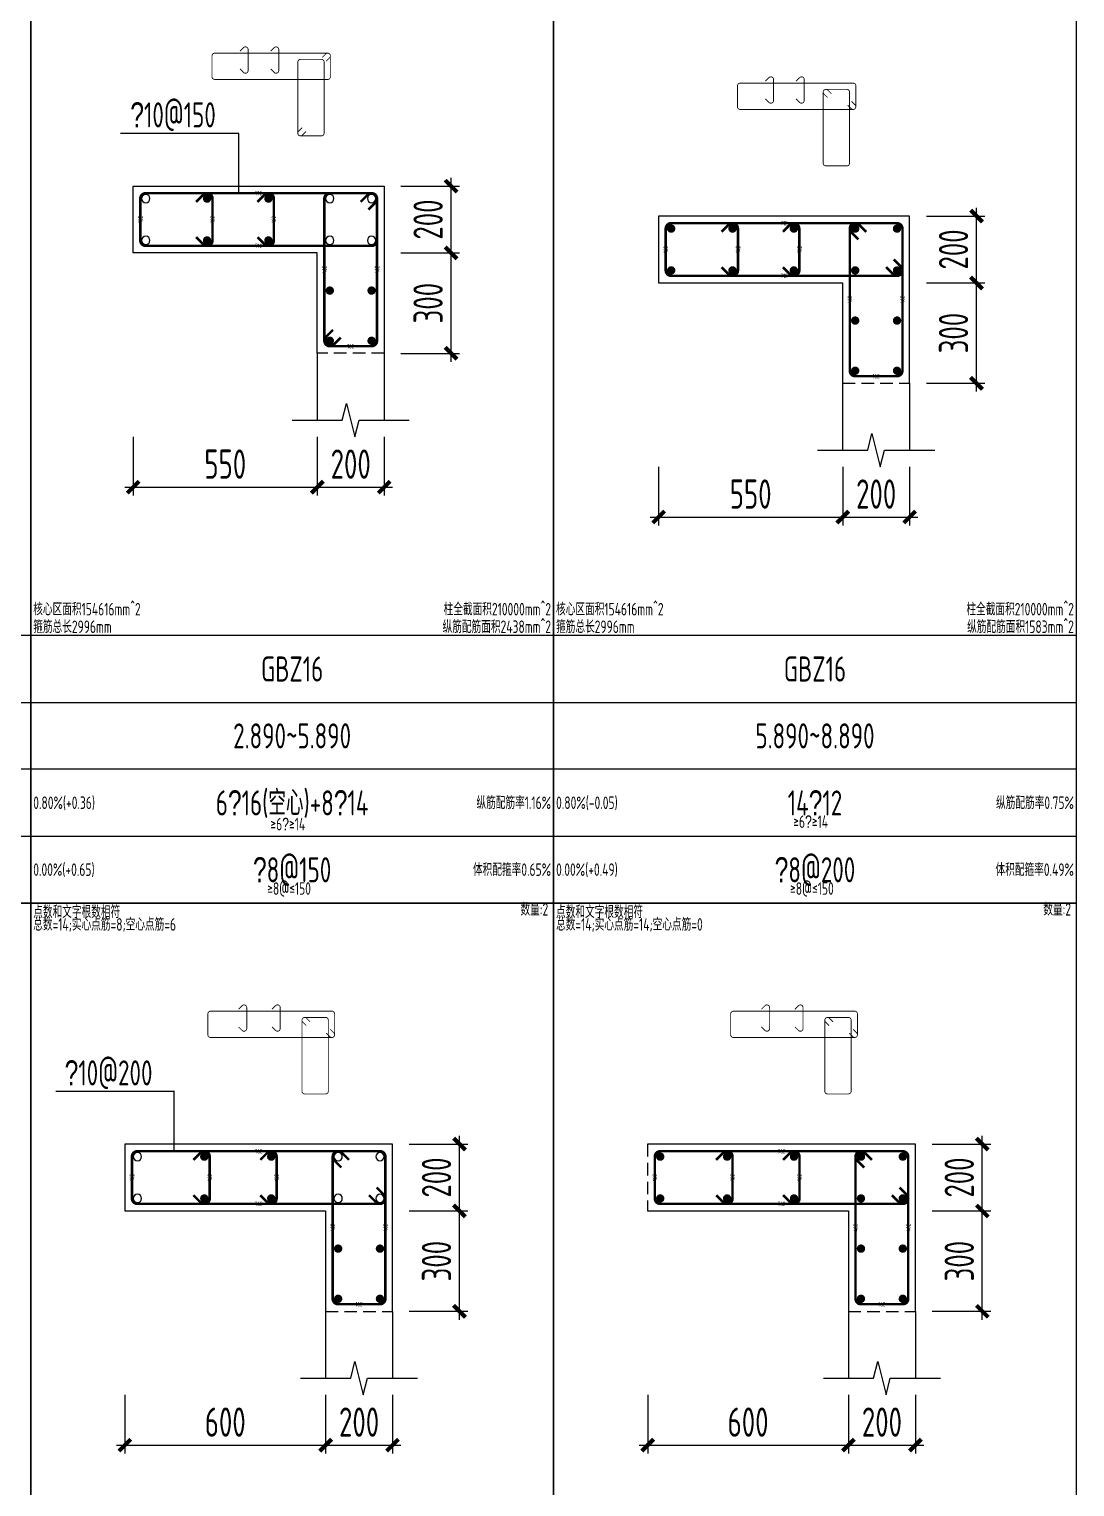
# Model space of a CAD drawing. Extents: x 154268 to 5133249, y -1832900 to 601179.
# Drawn here: x 540909 to 553409, y 505810 to 523243 of the extents above; entities that cross this region are included whole.
import ezdxf
from ezdxf.enums import TextEntityAlignment as Align

# ---------------------------------------------------------------- set-up
doc = ezdxf.new("R2010")
doc.units = 0
doc.header["$LTSCALE"] = 1000
doc.linetypes.add('DASHED', pattern=[0.75, 0.5, -0.25])
for name, color, linetype in [('TAB', 7, 'Continuous'), ('TAB_TEXT', 7, 'Continuous'), ('THIN', 7, 'Continuous'), ('WALL_DE', 7, 'Continuous'), ('WCOL_DE', 7, 'Continuous'), ('WCOL_DE_DIM', 3, 'Continuous'), ('WCOL_DE_REIND', 1, 'Continuous'), ('WCOL_DE_REINL', 1, 'Continuous'), ('墙单独标注', 1, 'Continuous')]:
    doc.layers.add(name, color=color, linetype=linetype)
for name, color, linetype, plot in [('墙柱归并数量', 8, 'Continuous', False), ('墙柱箍筋长度', 3, 'Continuous', False), ('墙柱配筋校核数据', 34, 'Continuous', False)]:
    doc.layers.add(name, color=color, linetype=linetype, plot=plot)
doc.styles.add('TSSD_Dimension', font='tssdeng.shx', dxfattribs={"width": 0.7, "bigfont": 'Hztxt.shx'})
doc.styles.add('TSSD_Label', font='tssdeng.shx', dxfattribs={"width": 0.7, "bigfont": 'hztxt.shx'})
doc.styles.add('tssd_rein', font='tssdeng.shx', dxfattribs={"width": 0.7, "bigfont": 'hztxt.shx'})
doc.dimstyles.new('TSSD_25_100_WCOLU_DIM', dxfattribs={"dimtxt": 350, "dimasz": 100, "dimexe": 100, "dimexo": 200, "dimgap": 100, "dimtad": 1, "dimdec": 0, "dimlfac": 0.25, "dimzin": 0, "dimdsep": 46, "dimtxsty": 'TSSD_Dimension', "dimblk": 'ARCHTICK', "dimcen": 0, "dimdle": 100, "dimclrt": 7, "dimadec": 0, "dimazin": 0, "dimtfac": 1, "dimtdec": 0, "dimtix": 1, "dimtmove": 2, "dimatfit": 3, "dimfxl": 1, "dimtolj": 1, "dimtzin": 0, "dimarcsym": 0})

# ---------------------------------------------------------------- blocks, each defined once
blk = doc.blocks.new('_ArchTick')
at = {"color": 0, "linetype": 'ByBlock', "const_width": 0.5}
blk.add_lwpolyline([(-0.71, -0.71), (0.71, 0.71)], dxfattribs=at)
blk = doc.blocks.new('*D3347')
at = {"layer": 'Defpoints', "color": 0, "transparency": 16777216}
for p in [(545153, 520566), (545953, 520566), (545153, 519366)]:
    blk.add_point(p, dxfattribs=at)
at = {"layer": 'WCOL_DE_DIM', "color": 0, "lineweight": -2, "transparency": 16777216}
for p, q in [((545353, 520566), (546053, 520566)), ((545953, 519266), (545953, 520666)), ((545353, 519366), (546053, 519366))]:
    blk.add_line(p, q, dxfattribs=at)
at = {"layer": 'WCOL_DE_DIM', "color": 0, "lineweight": -2, "transparency": 16777216, "xscale": 100, "yscale": 100, "zscale": 100}
for p, rotation in [((545953, 520566), 90), ((545953, 519366), 270)]:
    blk.add_blockref('_ArchTick', p, dxfattribs=dict(at, rotation=rotation))
at = {"layer": 'WCOL_DE_DIM', "color": 7, "transparency": 16777216, "insert": (545678, 519966), "char_height": 350, "attachment_point": 5, "rotation": 90, "style": 'TSSD_Dimension'}
blk.add_mtext('\\A1;300', dxfattribs=at)
blk = doc.blocks.new('*D3348')
at = {"layer": 'Defpoints', "color": 0, "transparency": 16777216}
for p in [(545153, 521366), (545953, 521366), (545153, 520566)]:
    blk.add_point(p, dxfattribs=at)
at = {"layer": 'WCOL_DE_DIM', "color": 0, "lineweight": -2, "transparency": 16777216}
for p, q in [((545953, 520466), (545953, 521466)), ((545353, 521366), (546053, 521366)), ((545353, 520566), (546053, 520566))]:
    blk.add_line(p, q, dxfattribs=at)
at = {"layer": 'WCOL_DE_DIM', "color": 0, "lineweight": -2, "transparency": 16777216, "xscale": 100, "yscale": 100, "zscale": 100}
for p, rotation in [((545953, 521366), 90), ((545953, 520566), 270)]:
    blk.add_blockref('_ArchTick', p, dxfattribs=dict(at, rotation=rotation))
at = {"layer": 'WCOL_DE_DIM', "color": 7, "transparency": 16777216, "insert": (545678, 520966), "char_height": 350, "attachment_point": 5, "rotation": 90, "style": 'TSSD_Dimension'}
blk.add_mtext('\\A1;200', dxfattribs=at)
blk = doc.blocks.new('*D3349')
at = {"layer": 'Defpoints', "color": 0, "transparency": 16777216}
for p in [(542153, 518566), (544353, 518566), (544353, 517766)]:
    blk.add_point(p, dxfattribs=at)
at = {"layer": 'WCOL_DE_DIM', "color": 0, "lineweight": -2, "transparency": 16777216}
for p, q in [((542153, 518366), (542153, 517666)), ((544353, 518366), (544353, 517666)), ((542053, 517766), (544453, 517766))]:
    blk.add_line(p, q, dxfattribs=at)
at = {"layer": 'WCOL_DE_DIM', "color": 0, "lineweight": -2, "transparency": 16777216, "xscale": 100, "yscale": 100, "zscale": 100, "rotation": 180}
blk.add_blockref('_ArchTick', (542153, 517766), dxfattribs=at)
at = {"layer": 'WCOL_DE_DIM', "color": 0, "lineweight": -2, "transparency": 16777216, "xscale": 100, "yscale": 100, "zscale": 100}
blk.add_blockref('_ArchTick', (544353, 517766), dxfattribs=at)
at = {"layer": 'WCOL_DE_DIM', "color": 7, "transparency": 16777216, "insert": (543253, 518041), "char_height": 350, "attachment_point": 5, "style": 'TSSD_Dimension'}
blk.add_mtext('\\A1;550', dxfattribs=at)
blk = doc.blocks.new('*D3350')
at = {"layer": 'Defpoints', "color": 0, "transparency": 16777216}
for p in [(544353, 518566), (545153, 518566), (545153, 517766)]:
    blk.add_point(p, dxfattribs=at)
at = {"layer": 'WCOL_DE_DIM', "color": 0, "lineweight": -2, "transparency": 16777216}
for p, q in [((544353, 518366), (544353, 517666)), ((545153, 518366), (545153, 517666)), ((544253, 517766), (545253, 517766))]:
    blk.add_line(p, q, dxfattribs=at)
at = {"layer": 'WCOL_DE_DIM', "color": 0, "lineweight": -2, "transparency": 16777216, "xscale": 100, "yscale": 100, "zscale": 100, "rotation": 180}
blk.add_blockref('_ArchTick', (544353, 517766), dxfattribs=at)
at = {"layer": 'WCOL_DE_DIM', "color": 0, "lineweight": -2, "transparency": 16777216, "xscale": 100, "yscale": 100, "zscale": 100}
blk.add_blockref('_ArchTick', (545153, 517766), dxfattribs=at)
at = {"layer": 'WCOL_DE_DIM', "color": 7, "transparency": 16777216, "insert": (544753, 518041), "char_height": 350, "attachment_point": 5, "style": 'TSSD_Dimension'}
blk.add_mtext('\\A1;200', dxfattribs=at)
blk = doc.blocks.new('*D3471')
at = {"layer": 'Defpoints', "color": 0, "transparency": 16777216}
for p in [(545253, 509109), (546053, 509109), (545253, 507909)]:
    blk.add_point(p, dxfattribs=at)
at = {"layer": 'WCOL_DE_DIM', "color": 0, "lineweight": -2, "transparency": 16777216}
for p, q in [((545453, 509109), (546153, 509109)), ((546053, 507809), (546053, 509209)), ((545453, 507909), (546153, 507909))]:
    blk.add_line(p, q, dxfattribs=at)
at = {"layer": 'WCOL_DE_DIM', "color": 0, "lineweight": -2, "transparency": 16777216, "xscale": 100, "yscale": 100, "zscale": 100}
for p, rotation in [((546053, 509109), 90), ((546053, 507909), 270)]:
    blk.add_blockref('_ArchTick', p, dxfattribs=dict(at, rotation=rotation))
at = {"layer": 'WCOL_DE_DIM', "color": 7, "transparency": 16777216, "insert": (545778, 508509), "char_height": 350, "attachment_point": 5, "rotation": 90, "style": 'TSSD_Dimension'}
blk.add_mtext('\\A1;300', dxfattribs=at)
blk = doc.blocks.new('*D3472')
at = {"layer": 'Defpoints', "color": 0, "transparency": 16777216}
for p in [(545253, 509909), (546053, 509909), (545253, 509109)]:
    blk.add_point(p, dxfattribs=at)
at = {"layer": 'WCOL_DE_DIM', "color": 0, "lineweight": -2, "transparency": 16777216}
for p, q in [((546053, 509009), (546053, 510009)), ((545453, 509909), (546153, 509909)), ((545453, 509109), (546153, 509109))]:
    blk.add_line(p, q, dxfattribs=at)
at = {"layer": 'WCOL_DE_DIM', "color": 0, "lineweight": -2, "transparency": 16777216, "xscale": 100, "yscale": 100, "zscale": 100}
for p, rotation in [((546053, 509909), 90), ((546053, 509109), 270)]:
    blk.add_blockref('_ArchTick', p, dxfattribs=dict(at, rotation=rotation))
at = {"layer": 'WCOL_DE_DIM', "color": 7, "transparency": 16777216, "insert": (545778, 509509), "char_height": 350, "attachment_point": 5, "rotation": 90, "style": 'TSSD_Dimension'}
blk.add_mtext('\\A1;200', dxfattribs=at)
blk = doc.blocks.new('*D3473')
at = {"layer": 'Defpoints', "color": 0, "transparency": 16777216}
for p in [(542053, 507109), (544453, 507109), (544453, 506309)]:
    blk.add_point(p, dxfattribs=at)
at = {"layer": 'WCOL_DE_DIM', "color": 0, "lineweight": -2, "transparency": 16777216}
for p, q in [((542053, 506909), (542053, 506209)), ((544453, 506909), (544453, 506209)), ((541953, 506309), (544553, 506309))]:
    blk.add_line(p, q, dxfattribs=at)
at = {"layer": 'WCOL_DE_DIM', "color": 0, "lineweight": -2, "transparency": 16777216, "xscale": 100, "yscale": 100, "zscale": 100, "rotation": 180}
blk.add_blockref('_ArchTick', (542053, 506309), dxfattribs=at)
at = {"layer": 'WCOL_DE_DIM', "color": 0, "lineweight": -2, "transparency": 16777216, "xscale": 100, "yscale": 100, "zscale": 100}
blk.add_blockref('_ArchTick', (544453, 506309), dxfattribs=at)
at = {"layer": 'WCOL_DE_DIM', "color": 7, "transparency": 16777216, "insert": (543253, 506584), "char_height": 350, "attachment_point": 5, "style": 'TSSD_Dimension'}
blk.add_mtext('\\A1;600', dxfattribs=at)
blk = doc.blocks.new('*D3474')
at = {"layer": 'Defpoints', "color": 0, "transparency": 16777216}
for p in [(544453, 507109), (545253, 507109), (545253, 506309)]:
    blk.add_point(p, dxfattribs=at)
at = {"layer": 'WCOL_DE_DIM', "color": 0, "lineweight": -2, "transparency": 16777216}
for p, q in [((544453, 506909), (544453, 506209)), ((545253, 506909), (545253, 506209)), ((544353, 506309), (545353, 506309))]:
    blk.add_line(p, q, dxfattribs=at)
at = {"layer": 'WCOL_DE_DIM', "color": 0, "lineweight": -2, "transparency": 16777216, "xscale": 100, "yscale": 100, "zscale": 100, "rotation": 180}
blk.add_blockref('_ArchTick', (544453, 506309), dxfattribs=at)
at = {"layer": 'WCOL_DE_DIM', "color": 0, "lineweight": -2, "transparency": 16777216, "xscale": 100, "yscale": 100, "zscale": 100}
blk.add_blockref('_ArchTick', (545253, 506309), dxfattribs=at)
at = {"layer": 'WCOL_DE_DIM', "color": 7, "transparency": 16777216, "insert": (544853, 506584), "char_height": 350, "attachment_point": 5, "style": 'TSSD_Dimension'}
blk.add_mtext('\\A1;200', dxfattribs=at)
blk = doc.blocks.new('*D3496')
at = {"layer": 'Defpoints', "color": 0, "transparency": 16777216}
for p in [(551434, 520208), (552234, 520208), (551434, 519008)]:
    blk.add_point(p, dxfattribs=at)
at = {"layer": 'WCOL_DE_DIM', "color": 0, "lineweight": -2, "transparency": 16777216}
for p, q in [((552234, 518908), (552234, 520308)), ((551634, 520208), (552334, 520208)), ((551634, 519008), (552334, 519008))]:
    blk.add_line(p, q, dxfattribs=at)
at = {"layer": 'WCOL_DE_DIM', "color": 0, "lineweight": -2, "transparency": 16777216, "xscale": 100, "yscale": 100, "zscale": 100}
for p, rotation in [((552234, 520208), 90), ((552234, 519008), 270)]:
    blk.add_blockref('_ArchTick', p, dxfattribs=dict(at, rotation=rotation))
at = {"layer": 'WCOL_DE_DIM', "color": 7, "transparency": 16777216, "insert": (551959, 519608), "char_height": 350, "attachment_point": 5, "rotation": 90, "style": 'TSSD_Dimension'}
blk.add_mtext('\\A1;300', dxfattribs=at)
blk = doc.blocks.new('*D3497')
at = {"layer": 'Defpoints', "color": 0, "transparency": 16777216}
for p in [(551434, 521008), (552234, 521008), (551434, 520208)]:
    blk.add_point(p, dxfattribs=at)
at = {"layer": 'WCOL_DE_DIM', "color": 0, "lineweight": -2, "transparency": 16777216}
for p, q in [((552234, 520108), (552234, 521108)), ((551634, 521008), (552334, 521008)), ((551634, 520208), (552334, 520208))]:
    blk.add_line(p, q, dxfattribs=at)
at = {"layer": 'WCOL_DE_DIM', "color": 0, "lineweight": -2, "transparency": 16777216, "xscale": 100, "yscale": 100, "zscale": 100}
for p, rotation in [((552234, 521008), 90), ((552234, 520208), 270)]:
    blk.add_blockref('_ArchTick', p, dxfattribs=dict(at, rotation=rotation))
at = {"layer": 'WCOL_DE_DIM', "color": 7, "transparency": 16777216, "insert": (551959, 520608), "char_height": 350, "attachment_point": 5, "rotation": 90, "style": 'TSSD_Dimension'}
blk.add_mtext('\\A1;200', dxfattribs=at)
blk = doc.blocks.new('*D3498')
at = {"layer": 'Defpoints', "color": 0, "transparency": 16777216}
for p in [(548434, 518208), (550634, 518208), (550634, 517408)]:
    blk.add_point(p, dxfattribs=at)
at = {"layer": 'WCOL_DE_DIM', "color": 0, "lineweight": -2, "transparency": 16777216}
for p, q in [((548434, 518008), (548434, 517308)), ((550634, 518008), (550634, 517308)), ((548334, 517408), (550734, 517408))]:
    blk.add_line(p, q, dxfattribs=at)
at = {"layer": 'WCOL_DE_DIM', "color": 0, "lineweight": -2, "transparency": 16777216, "xscale": 100, "yscale": 100, "zscale": 100, "rotation": 180}
blk.add_blockref('_ArchTick', (548434, 517408), dxfattribs=at)
at = {"layer": 'WCOL_DE_DIM', "color": 0, "lineweight": -2, "transparency": 16777216, "xscale": 100, "yscale": 100, "zscale": 100}
blk.add_blockref('_ArchTick', (550634, 517408), dxfattribs=at)
at = {"layer": 'WCOL_DE_DIM', "color": 7, "transparency": 16777216, "insert": (549534, 517683), "char_height": 350, "attachment_point": 5, "style": 'TSSD_Dimension'}
blk.add_mtext('\\A1;550', dxfattribs=at)
blk = doc.blocks.new('*D3499')
at = {"layer": 'Defpoints', "color": 0, "transparency": 16777216}
for p in [(550634, 518208), (551434, 518208), (551434, 517408)]:
    blk.add_point(p, dxfattribs=at)
at = {"layer": 'WCOL_DE_DIM', "color": 0, "lineweight": -2, "transparency": 16777216}
for p, q in [((550634, 518008), (550634, 517308)), ((551434, 518008), (551434, 517308)), ((550534, 517408), (551534, 517408))]:
    blk.add_line(p, q, dxfattribs=at)
at = {"layer": 'WCOL_DE_DIM', "color": 0, "lineweight": -2, "transparency": 16777216, "xscale": 100, "yscale": 100, "zscale": 100, "rotation": 180}
blk.add_blockref('_ArchTick', (550634, 517408), dxfattribs=at)
at = {"layer": 'WCOL_DE_DIM', "color": 0, "lineweight": -2, "transparency": 16777216, "xscale": 100, "yscale": 100, "zscale": 100}
blk.add_blockref('_ArchTick', (551434, 517408), dxfattribs=at)
at = {"layer": 'WCOL_DE_DIM', "color": 7, "transparency": 16777216, "insert": (551034, 517683), "char_height": 350, "attachment_point": 5, "style": 'TSSD_Dimension'}
blk.add_mtext('\\A1;200', dxfattribs=at)
blk = doc.blocks.new('*D3559')
at = {"layer": 'Defpoints', "color": 0, "transparency": 16777216}
for p in [(551503, 509109), (552303, 509109), (551503, 507909)]:
    blk.add_point(p, dxfattribs=at)
at = {"layer": 'WCOL_DE_DIM', "color": 0, "lineweight": -2, "transparency": 16777216}
for p, q in [((551703, 509109), (552403, 509109)), ((552303, 507809), (552303, 509209)), ((551703, 507909), (552403, 507909))]:
    blk.add_line(p, q, dxfattribs=at)
at = {"layer": 'WCOL_DE_DIM', "color": 0, "lineweight": -2, "transparency": 16777216, "xscale": 100, "yscale": 100, "zscale": 100}
for p, rotation in [((552303, 509109), 90), ((552303, 507909), 270)]:
    blk.add_blockref('_ArchTick', p, dxfattribs=dict(at, rotation=rotation))
at = {"layer": 'WCOL_DE_DIM', "color": 7, "transparency": 16777216, "insert": (552028, 508509), "char_height": 350, "attachment_point": 5, "rotation": 90, "style": 'TSSD_Dimension'}
blk.add_mtext('\\A1;300', dxfattribs=at)
blk = doc.blocks.new('*D3560')
at = {"layer": 'Defpoints', "color": 0, "transparency": 16777216}
for p in [(551503, 509909), (552303, 509909), (551503, 509109)]:
    blk.add_point(p, dxfattribs=at)
at = {"layer": 'WCOL_DE_DIM', "color": 0, "lineweight": -2, "transparency": 16777216}
for p, q in [((552303, 509009), (552303, 510009)), ((551703, 509909), (552403, 509909)), ((551703, 509109), (552403, 509109))]:
    blk.add_line(p, q, dxfattribs=at)
at = {"layer": 'WCOL_DE_DIM', "color": 0, "lineweight": -2, "transparency": 16777216, "xscale": 100, "yscale": 100, "zscale": 100}
for p, rotation in [((552303, 509909), 90), ((552303, 509109), 270)]:
    blk.add_blockref('_ArchTick', p, dxfattribs=dict(at, rotation=rotation))
at = {"layer": 'WCOL_DE_DIM', "color": 7, "transparency": 16777216, "insert": (552028, 509509), "char_height": 350, "attachment_point": 5, "rotation": 90, "style": 'TSSD_Dimension'}
blk.add_mtext('\\A1;200', dxfattribs=at)
blk = doc.blocks.new('*D3561')
at = {"layer": 'Defpoints', "color": 0, "transparency": 16777216}
for p in [(548303, 507109), (550703, 507109), (550703, 506309)]:
    blk.add_point(p, dxfattribs=at)
at = {"layer": 'WCOL_DE_DIM', "color": 0, "lineweight": -2, "transparency": 16777216}
for p, q in [((548303, 506909), (548303, 506209)), ((550703, 506909), (550703, 506209)), ((548203, 506309), (550803, 506309))]:
    blk.add_line(p, q, dxfattribs=at)
at = {"layer": 'WCOL_DE_DIM', "color": 0, "lineweight": -2, "transparency": 16777216, "xscale": 100, "yscale": 100, "zscale": 100, "rotation": 180}
blk.add_blockref('_ArchTick', (548303, 506309), dxfattribs=at)
at = {"layer": 'WCOL_DE_DIM', "color": 0, "lineweight": -2, "transparency": 16777216, "xscale": 100, "yscale": 100, "zscale": 100}
blk.add_blockref('_ArchTick', (550703, 506309), dxfattribs=at)
at = {"layer": 'WCOL_DE_DIM', "color": 7, "transparency": 16777216, "insert": (549503, 506584), "char_height": 350, "attachment_point": 5, "style": 'TSSD_Dimension'}
blk.add_mtext('\\A1;600', dxfattribs=at)
blk = doc.blocks.new('*D3562')
at = {"layer": 'Defpoints', "color": 0, "transparency": 16777216}
for p in [(550703, 507109), (551503, 507109), (551503, 506309)]:
    blk.add_point(p, dxfattribs=at)
at = {"layer": 'WCOL_DE_DIM', "color": 0, "lineweight": -2, "transparency": 16777216}
for p, q in [((550703, 506909), (550703, 506209)), ((551503, 506909), (551503, 506209)), ((550603, 506309), (551603, 506309))]:
    blk.add_line(p, q, dxfattribs=at)
at = {"layer": 'WCOL_DE_DIM', "color": 0, "lineweight": -2, "transparency": 16777216, "xscale": 100, "yscale": 100, "zscale": 100, "rotation": 180}
blk.add_blockref('_ArchTick', (550703, 506309), dxfattribs=at)
at = {"layer": 'WCOL_DE_DIM', "color": 0, "lineweight": -2, "transparency": 16777216, "xscale": 100, "yscale": 100, "zscale": 100}
blk.add_blockref('_ArchTick', (551503, 506309), dxfattribs=at)
at = {"layer": 'WCOL_DE_DIM', "color": 7, "transparency": 16777216, "insert": (551103, 506584), "char_height": 350, "attachment_point": 5, "style": 'TSSD_Dimension'}
blk.add_mtext('\\A1;200', dxfattribs=at)

msp = doc.modelspace()

# ---------------------------------------------------------------- linework, layer by layer
at = {"layer": 'TAB'}
for points in [[(534677.7, 512791.3), (540927.7, 512791.3), (540927.7, 523791.3), (534677.7, 523791.3), (534677.7, 512791.3), (534677.7, 513591.3), (540927.7, 513591.3), (540927.7, 514391.3), (534677.7, 514391.3), (534677.7, 515191.3), (540927.7, 515191.3), (540927.7, 515991.3), (534677.7, 515991.3)], [(540927.7, 512791.3), (547177.7, 512791.3), (547177.7, 523791.3), (540927.7, 523791.3), (540927.7, 512791.3), (540927.7, 513591.3), (547177.7, 513591.3), (547177.7, 514391.3), (540927.7, 514391.3), (540927.7, 515191.3), (547177.7, 515191.3), (547177.7, 515991.3), (540927.7, 515991.3)], [(547177.7, 512791.3), (553427.7, 512791.3), (553427.7, 523791.3), (547177.7, 523791.3), (547177.7, 512791.3), (547177.7, 513591.3), (553427.7, 513591.3), (553427.7, 514391.3), (547177.7, 514391.3), (547177.7, 515191.3), (553427.7, 515191.3), (553427.7, 515991.3), (547177.7, 515991.3)], [(534677.7, 501791.3), (540927.7, 501791.3), (540927.7, 512791.3), (534677.7, 512791.3), (534677.7, 501791.3), (534677.7, 502591.3), (540927.7, 502591.3), (540927.7, 503391.3), (534677.7, 503391.3), (534677.7, 504191.3), (540927.7, 504191.3), (540927.7, 504991.3), (534677.7, 504991.3)], [(540927.7, 501791.3), (547177.7, 501791.3), (547177.7, 512791.3), (540927.7, 512791.3), (540927.7, 501791.3), (540927.7, 502591.3), (547177.7, 502591.3), (547177.7, 503391.3), (540927.7, 503391.3), (540927.7, 504191.3), (547177.7, 504191.3), (547177.7, 504991.3), (540927.7, 504991.3)], [(547177.7, 501791.3), (553427.7, 501791.3), (553427.7, 512791.3), (547177.7, 512791.3), (547177.7, 501791.3), (547177.7, 502591.3), (553427.7, 502591.3), (553427.7, 503391.3), (547177.7, 503391.3), (547177.7, 504191.3), (553427.7, 504191.3), (553427.7, 504991.3), (547177.7, 504991.3)]]:
    msp.add_lwpolyline(points, dxfattribs=at)
at = {"layer": 'THIN'}
for points in [[(544052.7, 518566.3), (544652.7, 518566.3), (544702.7, 518766.3), (544802.7, 518366.3), (544852.7, 518566.3), (545452.7, 518566.3)], [(550333.6, 518207.7), (550933.6, 518207.7), (550983.6, 518407.7), (551083.6, 518007.7), (551133.6, 518207.7), (551733.6, 518207.7)], [(544152.7, 507108.8), (544752.7, 507108.8), (544802.7, 507308.8), (544902.7, 506908.8), (544952.7, 507108.8), (545552.7, 507108.8)], [(550402.7, 507108.8), (551002.7, 507108.8), (551052.7, 507308.8), (551152.7, 506908.8), (551202.7, 507108.8), (551802.7, 507108.8)]]:
    msp.add_lwpolyline(points, dxfattribs=at)
at = {"layer": 'WALL_DE'}
for p, q in [((542152.7, 521366.3), (545152.7, 521366.3)), ((542152.7, 520566.3), (542152.7, 521366.3)), ((545152.7, 521366.3), (545152.7, 519366.3)), ((551433.6, 521007.7), (548433.6, 521007.7)), ((548433.6, 521007.7), (548433.6, 520207.7)), ((551433.6, 519007.7), (551433.6, 521007.7)), ((544352.7, 520566.3), (542152.7, 520566.3)), ((544352.7, 519366.3), (544352.7, 520566.3)), ((548433.6, 520207.7), (550633.6, 520207.7)), ((550633.6, 520207.7), (550633.6, 519007.7)), ((544352.7, 519366.3), (544352.7, 518566.3)), ((545152.7, 519366.3), (545152.7, 518566.3)), ((550633.6, 519007.7), (550633.6, 518207.7)), ((551433.6, 519007.7), (551433.6, 518207.7)), ((545252.7, 509908.8), (542052.7, 509908.8)), ((542052.7, 509908.8), (542052.7, 509108.8)), ((545252.7, 507908.8), (545252.7, 509908.8)), ((551502.7, 509908.8), (548302.7, 509908.8)), ((551502.7, 507908.8), (551502.7, 509908.8)), ((542052.7, 509108.8), (544452.7, 509108.8)), ((544452.7, 509108.8), (544452.7, 507908.8)), ((548302.7, 509108.8), (550702.7, 509108.8)), ((550702.7, 509108.8), (550702.7, 507908.8)), ((544452.7, 507908.8), (544452.7, 507108.8)), ((545252.7, 507908.8), (545252.7, 507108.8)), ((550702.7, 507908.8), (550702.7, 507108.8)), ((551502.7, 507908.8), (551502.7, 507108.8))]:
    msp.add_line(p, q, dxfattribs=at)
at = {"layer": 'WCOL_DE', "linetype": 'DASHED', "ltscale": 0.3}
for points in [[(542152.7, 521366.3), (545152.7, 521366.3), (545152.7, 519366.3), (544352.7, 519366.3), (544352.7, 520566.3), (542152.7, 520566.3)], [(548433.6, 520207.7), (550633.6, 520207.7), (550633.6, 519007.7), (551433.6, 519007.7), (551433.6, 521007.7), (548433.6, 521007.7)], [(542052.7, 509108.8), (544452.7, 509108.8), (544452.7, 507908.8), (545252.7, 507908.8), (545252.7, 509908.8), (542052.7, 509908.8)], [(548302.7, 509108.8), (550702.7, 509108.8), (550702.7, 507908.8), (551502.7, 507908.8), (551502.7, 509908.8), (548302.7, 509908.8)]]:
    msp.add_lwpolyline(points, close=True, dxfattribs=at)
at = {"layer": 'WCOL_DE_REIND'}
for points in [[(542302.7, 521166.3, 1), (542302.7, 521266.3, 1), (542302.7, 521166.3, 1)], [(544502.7, 521166.3, 1), (544502.7, 521266.3, 1), (544502.7, 521166.3, 1)], [(545002.7, 521166.3, 1), (545002.7, 521266.3, 1), (545002.7, 521166.3, 1)], [(542302.7, 520666.3, 1), (542302.7, 520766.3, 1), (542302.7, 520666.3, 1)], [(544502.7, 520666.3, 1), (544502.7, 520766.3, 1), (544502.7, 520666.3, 1)], [(545002.7, 520666.3, 1), (545002.7, 520766.3, 1), (545002.7, 520666.3, 1)], [(542202.7, 509708.8, 1), (542202.7, 509808.8, 1), (542202.7, 509708.8, 1)], [(544602.7, 509708.8, 1), (544602.7, 509808.8, 1), (544602.7, 509708.8, 1)], [(545102.7, 509708.8, 1), (545102.7, 509808.8, 1), (545102.7, 509708.8, 1)], [(542202.7, 509208.8, 1), (542202.7, 509308.8, 1), (542202.7, 509208.8, 1)], [(544602.7, 509208.8, 1), (544602.7, 509308.8, 1), (544602.7, 509208.8, 1)], [(545102.7, 509208.8, 1), (545102.7, 509308.8, 1), (545102.7, 509208.8, 1)]]:
    msp.add_lwpolyline(points, format="xyb", dxfattribs=at)
at = {"layer": 'WCOL_DE_REIND', "const_width": 50}
for points in [[(543036, 521191.3, 1), (543036, 521241.3, 1), (543036, 521191.3, 1)], [(543769.4, 521191.3, 1), (543769.4, 521241.3, 1), (543769.4, 521191.3, 1)], [(548583.6, 520832.7, 1), (548583.6, 520882.7, 1), (548583.6, 520832.7, 1)], [(549317, 520832.7, 1), (549317, 520882.7, 1), (549317, 520832.7, 1)], [(550050.3, 520832.7, 1), (550050.3, 520882.7, 1), (550050.3, 520832.7, 1)], [(550783.6, 520832.7, 1), (550783.6, 520882.7, 1), (550783.6, 520832.7, 1)], [(551283.6, 520832.7, 1), (551283.6, 520882.7, 1), (551283.6, 520832.7, 1)], [(543036, 520691.3, 1), (543036, 520741.3, 1), (543036, 520691.3, 1)], [(543769.4, 520691.3, 1), (543769.4, 520741.3, 1), (543769.4, 520691.3, 1)], [(548583.6, 520332.7, 1), (548583.6, 520382.7, 1), (548583.6, 520332.7, 1)], [(549317, 520332.7, 1), (549317, 520382.7, 1), (549317, 520332.7, 1)], [(550050.3, 520332.7, 1), (550050.3, 520382.7, 1), (550050.3, 520332.7, 1)], [(550783.6, 520332.7, 1), (550783.6, 520382.7, 1), (550783.6, 520332.7, 1)], [(551283.6, 520332.7, 1), (551283.6, 520382.7, 1), (551283.6, 520332.7, 1)], [(544502.7, 520091.3, 1), (544502.7, 520141.3, 1), (544502.7, 520091.3, 1)], [(545002.7, 520091.3, 1), (545002.7, 520141.3, 1), (545002.7, 520091.3, 1)], [(550783.6, 519732.7, 1), (550783.6, 519782.7, 1), (550783.6, 519732.7, 1)], [(551283.6, 519732.7, 1), (551283.6, 519782.7, 1), (551283.6, 519732.7, 1)], [(544502.7, 519491.3, 1), (544502.7, 519541.3, 1), (544502.7, 519491.3, 1)], [(545002.7, 519491.3, 1), (545002.7, 519541.3, 1), (545002.7, 519491.3, 1)], [(550783.6, 519132.7, 1), (550783.6, 519182.7, 1), (550783.6, 519132.7, 1)], [(551283.6, 519132.7, 1), (551283.6, 519182.7, 1), (551283.6, 519132.7, 1)], [(543002.7, 509733.8, 1), (543002.7, 509783.8, 1), (543002.7, 509733.8, 1)], [(543802.7, 509733.8, 1), (543802.7, 509783.8, 1), (543802.7, 509733.8, 1)], [(548452.7, 509733.8, 1), (548452.7, 509783.8, 1), (548452.7, 509733.8, 1)], [(549252.7, 509733.8, 1), (549252.7, 509783.8, 1), (549252.7, 509733.8, 1)], [(550052.7, 509733.8, 1), (550052.7, 509783.8, 1), (550052.7, 509733.8, 1)], [(550852.7, 509733.8, 1), (550852.7, 509783.8, 1), (550852.7, 509733.8, 1)], [(551352.7, 509733.8, 1), (551352.7, 509783.8, 1), (551352.7, 509733.8, 1)], [(543002.7, 509233.8, 1), (543002.7, 509283.8, 1), (543002.7, 509233.8, 1)], [(543802.7, 509233.8, 1), (543802.7, 509283.8, 1), (543802.7, 509233.8, 1)], [(548452.7, 509233.8, 1), (548452.7, 509283.8, 1), (548452.7, 509233.8, 1)], [(549252.7, 509233.8, 1), (549252.7, 509283.8, 1), (549252.7, 509233.8, 1)], [(550052.7, 509233.8, 1), (550052.7, 509283.8, 1), (550052.7, 509233.8, 1)], [(550852.7, 509233.8, 1), (550852.7, 509283.8, 1), (550852.7, 509233.8, 1)], [(551352.7, 509233.8, 1), (551352.7, 509283.8, 1), (551352.7, 509233.8, 1)], [(544602.7, 508633.8, 1), (544602.7, 508683.8, 1), (544602.7, 508633.8, 1)], [(545102.7, 508633.8, 1), (545102.7, 508683.8, 1), (545102.7, 508633.8, 1)], [(550852.7, 508633.8, 1), (550852.7, 508683.8, 1), (550852.7, 508633.8, 1)], [(551352.7, 508633.8, 1), (551352.7, 508683.8, 1), (551352.7, 508633.8, 1)], [(544602.7, 508033.8, 1), (544602.7, 508083.8, 1), (544602.7, 508033.8, 1)], [(545102.7, 508033.8, 1), (545102.7, 508083.8, 1), (545102.7, 508033.8, 1)], [(550852.7, 508033.8, 1), (550852.7, 508083.8, 1), (550852.7, 508033.8, 1)], [(551352.7, 508033.8, 1), (551352.7, 508083.8, 1), (551352.7, 508033.8, 1)]]:
    msp.add_lwpolyline(points, format="xyb", dxfattribs=at)
at = {"layer": 'WCOL_DE_REINL'}
for points, const_width in [([(543429, 522768.3), (543471.4, 522725.8, 0.6681786), (543526.9, 522748.8), (543526.9, 522998.8, 0.6681786), (543471.4, 523021.8), (543429, 522979.4)], 10), ([(543795.6, 522768.3), (543838.1, 522725.8, 0.6681786), (543893.5, 522748.8), (543893.5, 522998.8, 0.6681786), (543838.1, 523021.8), (543795.6, 522979.4)], 10), ([(544412.3, 522904.4), (544454.7, 522946.8, -0.6681786), (544510.2, 522923.8), (544510.2, 522673.8, -0.4142136), (544477.7, 522641.3), (543127.7, 522641.3, -0.4142136), (543095.2, 522673.8), (543095.2, 522923.8, -0.4142136), (543127.7, 522956.3), (544477.7, 522956.3, -0.6681786), (544500.7, 522900.8), (544458.3, 522858.4)], 10), ([(544218.1, 522018.3), (544175.7, 521975.8, -0.6681786), (544120.2, 521998.8), (544120.2, 522848.8, -0.4142136), (544152.7, 522881.3), (544402.7, 522881.3, -0.4142136), (544435.2, 522848.8), (544435.2, 521998.8, -0.4142136), (544402.7, 521966.3), (544152.7, 521966.3, -0.6681786), (544129.7, 522021.8), (544172.1, 522064.2)], 10), ([(549709.9, 522409.7), (549752.3, 522367.2, 0.6681786), (549807.8, 522390.2), (549807.8, 522640.2, 0.6681786), (549752.3, 522663.2), (549709.9, 522620.8)], 10), ([(550076.6, 522409.7), (550119, 522367.2, 0.6681786), (550174.5, 522390.2), (550174.5, 522640.2, 0.6681786), (550119, 522663.2), (550076.6, 522620.8)], 10), ([(550739.2, 522380.6), (550781.6, 522338.2, -0.6681786), (550758.6, 522282.7), (549408.6, 522282.7, -0.4142136), (549376.1, 522315.2), (549376.1, 522565.2, -0.4142136), (549408.6, 522597.7), (550758.6, 522597.7, -0.4142136), (550791.1, 522565.2), (550791.1, 522315.2, -0.6681786), (550735.7, 522292.2), (550693.2, 522334.7)], 10), ([(550453.1, 522424.8), (550410.7, 522467.2, -0.6681786), (550433.6, 522522.7), (550683.6, 522522.7, -0.4142136), (550716.1, 522490.2), (550716.1, 521640.2, -0.4142136), (550683.6, 521607.7), (550433.6, 521607.7, -0.4142136), (550401.1, 521640.2), (550401.1, 522490.2, -0.6681786), (550456.6, 522513.2), (550499, 522470.8)], 10), ([(544871.9, 521177.4), (544956.7, 521262.3, -0.6681786), (545067.7, 521216.3), (545067.7, 520716.3, -0.4142136), (545002.7, 520651.3), (542302.7, 520651.3, -0.4142136), (542237.7, 520716.3), (542237.7, 521216.3, -0.4142136), (542302.7, 521281.3), (545002.7, 521281.3, -0.6681786), (545048.7, 521170.4), (544963.8, 521085.5)], 30), ([(544633.5, 519555.2), (544548.7, 519470.4, -0.6681786), (544437.7, 519516.3), (544437.7, 521216.3, -0.4142136), (544502.7, 521281.3), (545002.7, 521281.3, -0.4142136), (545067.7, 521216.3), (545067.7, 519516.3, -0.4142136), (545002.7, 519451.3), (544502.7, 519451.3, -0.6681786), (544456.7, 519562.3), (544541.6, 519647.1)], 30), ([(551244.8, 520488.5), (551329.6, 520403.7, -0.6681786), (551283.6, 520292.7), (548583.6, 520292.7, -0.4142136), (548518.6, 520357.7), (548518.6, 520857.7, -0.4142136), (548583.6, 520922.7), (551283.6, 520922.7, -0.4142136), (551348.6, 520857.7), (551348.6, 520357.7, -0.6681786), (551237.7, 520311.8), (551152.8, 520396.6)], 30), ([(550822.5, 520726.9), (550737.7, 520811.8, -0.6681786), (550783.6, 520922.7), (551283.6, 520922.7, -0.4142136), (551348.6, 520857.7), (551348.6, 519157.7, -0.4142136), (551283.6, 519092.7), (550783.6, 519092.7, -0.4142136), (550718.6, 519157.7), (550718.6, 520857.7, -0.6681786), (550829.6, 520903.7), (550914.5, 520818.8)], 30), ([(544508.3, 511281.7), (544550.7, 511239.3, -0.6681786), (544527.7, 511183.8), (543077.7, 511183.8, -0.4142136), (543045.2, 511216.3), (543045.2, 511466.3, -0.4142136), (543077.7, 511498.8), (544527.7, 511498.8, -0.4142136), (544560.2, 511466.3), (544560.2, 511216.3, -0.6681786), (544504.7, 511193.3), (544462.3, 511235.8)], 10), ([(543412.3, 511310.8), (543454.7, 511268.3, 0.6681786), (543510.2, 511291.3), (543510.2, 511541.3, 0.6681786), (543454.7, 511564.3), (543412.3, 511521.9)], 10), ([(543812.3, 511310.8), (543854.7, 511268.3, 0.6681786), (543910.2, 511291.3), (543910.2, 511541.3, 0.6681786), (543854.7, 511564.3), (543812.3, 511521.9)], 10), ([(550758.3, 511281.7), (550800.7, 511239.3, -0.6681786), (550777.7, 511183.8), (549327.7, 511183.8, -0.4142136), (549295.2, 511216.3), (549295.2, 511466.3, -0.4142136), (549327.7, 511498.8), (550777.7, 511498.8, -0.4142136), (550810.2, 511466.3), (550810.2, 511216.3, -0.6681786), (550754.7, 511193.3), (550712.3, 511235.8)], 10), ([(549662.3, 511310.8), (549704.7, 511268.3, 0.6681786), (549760.2, 511291.3), (549760.2, 511541.3, 0.6681786), (549704.7, 511564.3), (549662.3, 511521.9)], 10), ([(550062.3, 511310.8), (550104.7, 511268.3, 0.6681786), (550160.2, 511291.3), (550160.2, 511541.3, 0.6681786), (550104.7, 511564.3), (550062.3, 511521.9)], 10), ([(544222.1, 511325.9), (544179.7, 511368.3, -0.6681786), (544202.7, 511423.8), (544452.7, 511423.8, -0.4142136), (544485.2, 511391.3), (544485.2, 510541.3, -0.4142136), (544452.7, 510508.8), (544202.7, 510508.8, -0.4142136), (544170.2, 510541.3), (544170.2, 511391.3, -0.6681786), (544225.7, 511414.3), (544268.1, 511371.9)], 10), ([(550472.1, 511325.9), (550429.7, 511368.3, -0.6681786), (550452.7, 511423.8), (550702.7, 511423.8, -0.4142136), (550735.2, 511391.3), (550735.2, 510541.3, -0.4142136), (550702.7, 510508.8), (550452.7, 510508.8, -0.4142136), (550420.2, 510541.3), (550420.2, 511391.3, -0.6681786), (550475.7, 511414.3), (550518.1, 511371.9)], 10), ([(545063.8, 509389.6), (545148.7, 509304.8, -0.6681786), (545102.7, 509193.8), (542202.7, 509193.8, -0.4142136), (542137.7, 509258.8), (542137.7, 509758.8, -0.4142136), (542202.7, 509823.8), (545102.7, 509823.8, -0.4142136), (545167.7, 509758.8), (545167.7, 509258.8, -0.6681786), (545056.7, 509212.9), (544971.9, 509297.7)], 30), ([(544641.6, 509628), (544556.7, 509712.9, -0.6681786), (544602.7, 509823.8), (545102.7, 509823.8, -0.4142136), (545167.7, 509758.8), (545167.7, 508058.8, -0.4142136), (545102.7, 507993.8), (544602.7, 507993.8, -0.4142136), (544537.7, 508058.8), (544537.7, 509758.8, -0.6681786), (544648.7, 509804.8), (544733.5, 509719.9)], 30), ([(551313.8, 509389.6), (551398.7, 509304.8, -0.6681786), (551352.7, 509193.8), (548452.7, 509193.8, -0.4142136), (548387.7, 509258.8), (548387.7, 509758.8, -0.4142136), (548452.7, 509823.8), (551352.7, 509823.8, -0.4142136), (551417.7, 509758.8), (551417.7, 509258.8, -0.6681786), (551306.7, 509212.9), (551221.9, 509297.7)], 30), ([(550891.6, 509628), (550806.7, 509712.9, -0.6681786), (550852.7, 509823.8), (551352.7, 509823.8, -0.4142136), (551417.7, 509758.8), (551417.7, 508058.8, -0.4142136), (551352.7, 507993.8), (550852.7, 507993.8, -0.4142136), (550787.7, 508058.8), (550787.7, 509758.8, -0.6681786), (550898.7, 509804.8), (550983.5, 509719.9)], 30)]:
    msp.add_lwpolyline(points, format="xyb", dxfattribs=dict(at, const_width=const_width))
at = {"layer": 'WCOL_DE_REINL', "color": 6, "const_width": 30}
for points in [[(542905.2, 520755.2), (542990.1, 520670.4, 0.6681786), (543101, 520716.3), (543101, 521216.3, 0.6681786), (542990.1, 521262.3), (542905.2, 521177.4)], [(543638.6, 520755.2), (543723.4, 520670.4, 0.6681786), (543834.4, 520716.3), (543834.4, 521216.3, 0.6681786), (543723.4, 521262.3), (543638.6, 521177.4)], [(549186.2, 520396.6), (549271, 520311.8, 0.6681786), (549382, 520357.7), (549382, 520857.7, 0.6681786), (549271, 520903.7), (549186.2, 520818.8)], [(549919.5, 520396.6), (550004.3, 520311.8, 0.6681786), (550115.3, 520357.7), (550115.3, 520857.7, 0.6681786), (550004.3, 520903.7), (549919.5, 520818.8)], [(542871.9, 509297.7), (542956.7, 509212.9, 0.6681786), (543067.7, 509258.8), (543067.7, 509758.8, 0.6681786), (542956.7, 509804.8), (542871.9, 509719.9)], [(543671.9, 509297.7), (543756.7, 509212.9, 0.6681786), (543867.7, 509258.8), (543867.7, 509758.8, 0.6681786), (543756.7, 509804.8), (543671.9, 509719.9)], [(549121.9, 509297.7), (549206.7, 509212.9, 0.6681786), (549317.7, 509258.8), (549317.7, 509758.8, 0.6681786), (549206.7, 509804.8), (549121.9, 509719.9)], [(549921.9, 509297.7), (550006.7, 509212.9, 0.6681786), (550117.7, 509258.8), (550117.7, 509758.8, 0.6681786), (550006.7, 509804.8), (549921.9, 509719.9)]]:
    msp.add_lwpolyline(points, format="xyb", dxfattribs=at)
at = {"layer": '墙单独标注'}
for p, q in [((543410.2, 521994.8), (543410.2, 521281.3)), ((542639.1, 510537.3), (542639.1, 509823.8))]:
    msp.add_line(p, q, dxfattribs=at)
for points in [[(543417.4, 521994.8), (541999.3, 521994.8)], [(542646.3, 510537.3), (541228.3, 510537.3)]]:
    msp.add_lwpolyline(points, dxfattribs=at)

# ---------------------------------------------------------------- texts
at = {"layer": 'TAB_TEXT', "style": 'TSSD_Label', "width": 0.7}
for s, p in [('GBZ16', (544052.7, 515591.3)), ('GBZ16', (550302.7, 515591.3)), ('2.890~5.890', (544052.7, 514791.3)), ('5.890~8.890', (550302.7, 514791.3)), ('6\ue53216(空心)+8\ue53214', (544052.7, 513991.3)), ('14\ue53212', (550302.7, 513991.3)), ('\ue5328@150', (544052.7, 513191.3)), ('\ue5328@200', (550302.7, 513191.3))]:
    msp.add_text(s, height=300, dxfattribs=at).set_placement(p, align=Align.MIDDLE)
at = {"layer": '墙单独标注', "style": 'TSSD_Label', "width": 0.7}
for s, p in [('\ue53210@150', (542629.3, 522219.7)), ('\ue53210@200', (541858.2, 510762.2))]:
    msp.add_text(s, height=300, dxfattribs=at).set_placement(p, align=Align.MIDDLE)
at = {"layer": '墙柱归并数量', "style": 'TSSD_Label', "width": 0.7}
for p in [(547177.7, 512791.3), (553427.7, 512791.3)]:
    msp.add_text('数量:2 ', height=150, dxfattribs=at).set_placement(p, align=Align.TOP_RIGHT)
at = {"layer": '墙柱箍筋长度', "style": 'tssd_rein', "width": 0.7}
for s, p in [('712', (543652.7, 521281.3)), ('712', (549933.6, 520922.7)), ('712', (543652.7, 520651.3)), ('712', (549933.6, 520292.7)), ('162', (544752.7, 519451.3)), ('162', (551033.6, 519092.7)), ('762', (543652.7, 509823.8)), ('762', (549902.7, 509823.8)), ('762', (543652.7, 509193.8)), ('762', (549902.7, 509193.8)), ('162', (544852.7, 507993.8)), ('162', (551102.7, 507993.8))]:
    msp.add_text(s, height=54, dxfattribs=at).set_placement(p, align=Align.MIDDLE_CENTER)
for s, p in [('162', (542237.7, 520966.3)), ('162', (543101, 520966.3)), ('162', (543834.4, 520966.3)), ('162', (548518.6, 520607.7)), ('162', (549382, 520607.7)), ('162', (550115.3, 520607.7)), ('462', (544437.7, 520366.3)), ('462', (545067.7, 520366.3)), ('462', (550718.6, 520007.7)), ('462', (551348.6, 520007.7)), ('162', (542137.7, 509508.8)), ('162', (543067.7, 509508.8)), ('162', (543867.7, 509508.8)), ('162', (548387.7, 509508.8)), ('162', (549317.7, 509508.8)), ('162', (550117.7, 509508.8)), ('462', (544537.7, 508908.8)), ('462', (545167.7, 508908.8)), ('462', (550787.7, 508908.8)), ('462', (551417.7, 508908.8))]:
    msp.add_text(s, height=54, rotation=90, dxfattribs=at).set_placement(p, align=Align.MIDDLE_CENTER)
at = {"layer": '墙柱配筋校核数据', "style": 'tssd_rein', "width": 0.7}
for s, p in [('核心区面积154616mm^ 2', (540957.7, 516306.3)), ('核心区面积154616mm^ 2', (547207.7, 516306.3)), ('箍筋总长2996mm', (540957.7, 516096.3)), ('箍筋总长2996mm', (547207.7, 516096.3)), ('0.80%(+0.36)', (540957.7, 513991.3)), ('0.00%(+0.65)', (540957.7, 513191.3)), ('0.00%(+0.49)', (547207.7, 513191.3)), ('点数和文字根数相符', (540957.7, 512686.3)), ('点数和文字根数相符', (547207.7, 512686.3)), ('总数=14;实心点筋=8;空心点筋=6', (540957.7, 512536.3)), ('总数=14;实心点筋=14;空心点筋=0', (547207.7, 512536.3))]:
    msp.add_text(s, height=150, dxfattribs=at).set_placement(p, align=Align.MIDDLE_LEFT)
for s, p in [('柱全截面积210000mm^ 2', (547147.7, 516306.3)), ('柱全截面积210000mm^ 2', (553397.7, 516306.3)), ('纵筋配筋面积2438mm^ 2', (547147.7, 516096.3)), ('纵筋配筋面积1583mm^ 2', (553397.7, 516096.3)), ('纵筋配筋率1.16%', (547147.7, 513991.3)), ('体积配箍率0.65%', (547147.7, 513191.3)), ('体积配箍率0.49%', (553397.7, 513191.3))]:
    msp.add_text(s, height=150, dxfattribs=at).set_placement(p, align=Align.MIDDLE_RIGHT)
at = {"layer": '墙柱配筋校核数据', "color": 1, "style": 'tssd_rein', "width": 0.7}
msp.add_text('0.80%(-0.05)', height=150, dxfattribs=at).set_placement((547207.7, 513991.3), align=Align.MIDDLE_LEFT)
msp.add_text('纵筋配筋率0.75%', height=150, dxfattribs=at).set_placement((553397.7, 513991.3), align=Align.MIDDLE_RIGHT)
at = {"layer": '墙柱配筋校核数据', "color": 34, "style": 'tssd_rein', "width": 0.7}
for s, p in [('≥6\ue532≥14', (543793.1, 513661.3)), ('≥8@≤150', (543754.8, 512890.2))]:
    msp.add_text(s, height=150, dxfattribs=at).set_placement(p)
at = {"layer": '墙柱配筋校核数据', "color": 1, "style": 'tssd_rein', "width": 0.7}
for s, p in [('≥6\ue532≥14', (550043.1, 513690.2)), ('≥8@≤150', (550004.8, 512890.2))]:
    msp.add_text(s, height=150, dxfattribs=at).set_placement(p)

# ---------------------------------------------------------------- dimensions: what is measured, and where the dimension line sits
at = {"layer": 'WCOL_DE_DIM'}
for base, p1, p2, picture, middle in [((545952.7, 521366.3), (545152.7, 520566.3), (545152.7, 521366.3), '*D3348', (545677.7, 520966.3)), ((552233.6, 521007.7), (551433.6, 520207.7), (551433.6, 521007.7), '*D3497', (551958.6, 520607.7)), ((545952.7, 520566.3), (545152.7, 519366.3), (545152.7, 520566.3), '*D3347', (545677.7, 519966.3)), ((552233.6, 520207.7), (551433.6, 519007.7), (551433.6, 520207.7), '*D3496', (551958.6, 519607.7)), ((546052.7, 509908.8), (545252.7, 509108.8), (545252.7, 509908.8), '*D3472', (545777.7, 509508.8)), ((552302.7, 509908.8), (551502.7, 509108.8), (551502.7, 509908.8), '*D3560', (552027.7, 509508.8)), ((546052.7, 509108.8), (545252.7, 507908.8), (545252.7, 509108.8), '*D3471', (545777.7, 508508.8)), ((552302.7, 509108.8), (551502.7, 507908.8), (551502.7, 509108.8), '*D3559', (552027.7, 508508.8))]:
    dim = msp.add_linear_dim(base=base, p1=p1, p2=p2, angle=90, dimstyle='TSSD_25_100_WCOLU_DIM', dxfattribs=at)
    dim.commit()
    dim.dimension.update_dxf_attribs({"geometry": picture, "text_midpoint": middle})
for base, p1, p2, picture, middle in [((544352.7, 517766.3), (542152.7, 518566.3), (544352.7, 518566.3), '*D3349', (543252.7, 518041.3)), ((545152.7, 517766.3), (544352.7, 518566.3), (545152.7, 518566.3), '*D3350', (544752.7, 518041.3)), ((550633.6, 517407.7), (548433.6, 518207.7), (550633.6, 518207.7), '*D3498', (549533.6, 517682.7)), ((551433.6, 517407.7), (550633.6, 518207.7), (551433.6, 518207.7), '*D3499', (551033.6, 517682.7)), ((544452.7, 506308.8), (542052.7, 507108.8), (544452.7, 507108.8), '*D3473', (543252.7, 506583.8)), ((545252.7, 506308.8), (544452.7, 507108.8), (545252.7, 507108.8), '*D3474', (544852.7, 506583.8)), ((550702.7, 506308.8), (548302.7, 507108.8), (550702.7, 507108.8), '*D3561', (549502.7, 506583.8)), ((551502.7, 506308.8), (550702.7, 507108.8), (551502.7, 507108.8), '*D3562', (551102.7, 506583.8))]:
    dim = msp.add_linear_dim(base=base, p1=p1, p2=p2, dimstyle='TSSD_25_100_WCOLU_DIM', dxfattribs=at)
    dim.commit()
    dim.dimension.update_dxf_attribs({"geometry": picture, "text_midpoint": middle})

doc.saveas('drawing.dxf')
